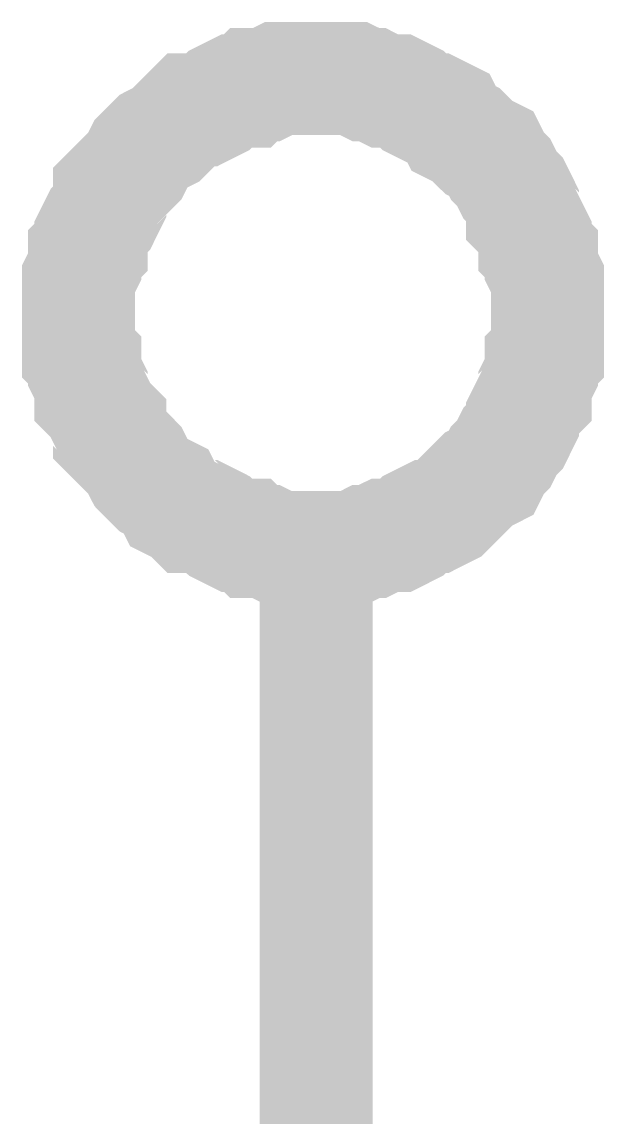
# Model space of a CAD drawing. Header units: millimetres. Extents: x -2024 to 917, y -725 to 13.
# Drawn here: x -1987.156 to -1985.615, y -156.918 to -154.02 of the extents above; entities that cross this region are included whole.
import ezdxf

# ---------------------------------------------------------------- set-up
doc = ezdxf.new("R2010")
doc.units = ezdxf.units.MM

msp = doc.modelspace()

# ---------------------------------------------------------------- linework, layer by layer
at = {"color": 7, "const_width": 0.2997}
for points in [[(-1987.006, -154.7986), (-1987.006, -154.7655), (-1987.006, -154.7324), (-1987.006, -154.6993), (-1986.9895, -154.6662), (-1986.9895, -154.633), (-1986.9729, -154.6165), (-1986.9729, -154.5834), (-1986.9564, -154.5502), (-1986.9398, -154.5337), (-1986.9233, -154.5006), (-1986.9233, -154.4674), (-1986.9067, -154.4509), (-1986.8736, -154.4178), (-1986.8571, -154.4012), (-1986.8405, -154.3681), (-1986.824, -154.3515), (-1986.8074, -154.335), (-1986.7743, -154.3184), (-1986.7577, -154.3019), (-1986.7246, -154.2687), (-1986.7081, -154.2522), (-1986.675, -154.2522), (-1986.6419, -154.2356), (-1986.6253, -154.2191), (-1986.5922, -154.2025), (-1986.5591, -154.2025), (-1986.5426, -154.1859), (-1986.5095, -154.1859), (-1986.4764, -154.1694), (-1986.4433, -154.1694), (-1986.4102, -154.1694), (-1986.3771, -154.1694)], [(-1986.3771, -154.1694), (-1986.4102, -154.1694), (-1986.4433, -154.1694), (-1986.4764, -154.1694), (-1986.5095, -154.1859), (-1986.5426, -154.1859), (-1986.5591, -154.2025), (-1986.5922, -154.2025), (-1986.6253, -154.2191), (-1986.6419, -154.2356), (-1986.675, -154.2522), (-1986.7081, -154.2522), (-1986.7246, -154.2687), (-1986.7577, -154.3019), (-1986.7743, -154.3184), (-1986.8074, -154.335), (-1986.824, -154.3515), (-1986.8405, -154.3681), (-1986.8571, -154.4012), (-1986.8736, -154.4178), (-1986.9067, -154.4509), (-1986.9233, -154.4674), (-1986.9233, -154.5006), (-1986.9398, -154.5337), (-1986.9564, -154.5502), (-1986.9729, -154.5834), (-1986.9729, -154.6165), (-1986.9895, -154.633), (-1986.9895, -154.6662), (-1987.006, -154.6993), (-1987.006, -154.7324), (-1987.006, -154.7655), (-1987.006, -154.7986)], [(-1986.3771, -154.1694), (-1986.344, -154.1694), (-1986.3109, -154.1694), (-1986.2778, -154.1694), (-1986.2447, -154.1859), (-1986.2281, -154.1859), (-1986.195, -154.2025), (-1986.1619, -154.2025), (-1986.1288, -154.2191), (-1986.1123, -154.2356), (-1986.0792, -154.2522), (-1986.0626, -154.2522), (-1986.0295, -154.2687), (-1986.0129, -154.3019), (-1985.9798, -154.3184), (-1985.9633, -154.335), (-1985.9467, -154.3515), (-1985.9136, -154.3681), (-1985.8971, -154.4012), (-1985.8805, -154.4178), (-1985.864, -154.4509), (-1985.8474, -154.4674), (-1985.8309, -154.5006), (-1985.8309, -154.5337), (-1985.8143, -154.5502), (-1985.7978, -154.5834), (-1985.7978, -154.6165), (-1985.7812, -154.633), (-1985.7812, -154.6662), (-1985.7647, -154.6993), (-1985.7647, -154.7324), (-1985.7647, -154.7655), (-1985.7647, -154.7986)], [(-1985.7647, -154.7986), (-1985.7647, -154.7655), (-1985.7647, -154.7324), (-1985.7647, -154.6993), (-1985.7812, -154.6662), (-1985.7812, -154.633), (-1985.7978, -154.6165), (-1985.7978, -154.5834), (-1985.8143, -154.5502), (-1985.8309, -154.5337), (-1985.8309, -154.5006), (-1985.8474, -154.4674), (-1985.864, -154.4509), (-1985.8805, -154.4178), (-1985.8971, -154.4012), (-1985.9136, -154.3681), (-1985.9467, -154.3515), (-1985.9633, -154.335), (-1985.9798, -154.3184), (-1986.0129, -154.3019), (-1986.0295, -154.2687), (-1986.0626, -154.2522), (-1986.0792, -154.2522), (-1986.1123, -154.2356), (-1986.1288, -154.2191), (-1986.1619, -154.2025), (-1986.195, -154.2025), (-1986.2281, -154.1859), (-1986.2447, -154.1859), (-1986.2778, -154.1694), (-1986.3109, -154.1694), (-1986.344, -154.1694), (-1986.3771, -154.1694)], [(-1986.3771, -155.4113), (-1986.4102, -155.4113), (-1986.4433, -155.4113), (-1986.4764, -155.4113), (-1986.5095, -155.3947), (-1986.5426, -155.3947), (-1986.5591, -155.3782), (-1986.5922, -155.3782), (-1986.6253, -155.3616), (-1986.6419, -155.3451), (-1986.675, -155.3285), (-1986.7081, -155.3285), (-1986.7246, -155.3119), (-1986.7577, -155.2954), (-1986.7743, -155.2623), (-1986.8074, -155.2457), (-1986.824, -155.2292), (-1986.8405, -155.2126), (-1986.8571, -155.1795), (-1986.8736, -155.1629), (-1986.9067, -155.1298), (-1986.9233, -155.1132), (-1986.9233, -155.0801), (-1986.9398, -155.0636), (-1986.9564, -155.0304), (-1986.9729, -155.0139), (-1986.9729, -154.9808), (-1986.9895, -154.9477), (-1986.9895, -154.9145), (-1987.006, -154.898), (-1987.006, -154.8649), (-1987.006, -154.8317), (-1987.006, -154.7986)], [(-1987.006, -154.7986), (-1987.006, -154.7986)], [(-1987.006, -154.7986), (-1987.006, -154.8317), (-1987.006, -154.8649), (-1987.006, -154.898), (-1986.9895, -154.9145), (-1986.9895, -154.9477), (-1986.9729, -154.9808), (-1986.9729, -155.0139), (-1986.9564, -155.0304), (-1986.9398, -155.0636), (-1986.9233, -155.0801), (-1986.9233, -155.1132), (-1986.9067, -155.1298), (-1986.8736, -155.1629), (-1986.8571, -155.1795), (-1986.8405, -155.2126), (-1986.824, -155.2292), (-1986.8074, -155.2457), (-1986.7743, -155.2623), (-1986.7577, -155.2954), (-1986.7246, -155.3119), (-1986.7081, -155.3285), (-1986.675, -155.3285), (-1986.6419, -155.3451), (-1986.6253, -155.3616), (-1986.5922, -155.3782), (-1986.5591, -155.3782), (-1986.5426, -155.3947), (-1986.5095, -155.3947), (-1986.4764, -155.4113), (-1986.4433, -155.4113), (-1986.4102, -155.4113), (-1986.3771, -155.4113)], [(-1985.7647, -154.7986), (-1985.7647, -154.8317), (-1985.7647, -154.8649), (-1985.7647, -154.898), (-1985.7812, -154.9145), (-1985.7812, -154.9477), (-1985.7978, -154.9808), (-1985.7978, -155.0139), (-1985.8143, -155.0304), (-1985.8309, -155.0636), (-1985.8309, -155.0801), (-1985.8474, -155.1132), (-1985.864, -155.1298), (-1985.8805, -155.1629), (-1985.8971, -155.1795), (-1985.9136, -155.2126), (-1985.9467, -155.2292), (-1985.9633, -155.2457), (-1985.9798, -155.2623), (-1986.0129, -155.2954), (-1986.0295, -155.3119), (-1986.0626, -155.3285), (-1986.0792, -155.3285), (-1986.1123, -155.3451), (-1986.1288, -155.3616), (-1986.1619, -155.3782), (-1986.195, -155.3782), (-1986.2281, -155.3947), (-1986.2447, -155.3947), (-1986.2778, -155.4113), (-1986.3109, -155.4113), (-1986.344, -155.4113), (-1986.3771, -155.4113)], [(-1986.3771, -155.4113), (-1986.344, -155.4113), (-1986.3109, -155.4113), (-1986.2778, -155.4113), (-1986.2447, -155.3947), (-1986.2281, -155.3947), (-1986.195, -155.3782), (-1986.1619, -155.3782), (-1986.1288, -155.3616), (-1986.1123, -155.3451), (-1986.0792, -155.3285), (-1986.0626, -155.3285), (-1986.0295, -155.3119), (-1986.0129, -155.2954), (-1985.9798, -155.2623), (-1985.9633, -155.2457), (-1985.9467, -155.2292), (-1985.9136, -155.2126), (-1985.8971, -155.1795), (-1985.8805, -155.1629), (-1985.864, -155.1298), (-1985.8474, -155.1132), (-1985.8309, -155.0801), (-1985.8309, -155.0636), (-1985.8143, -155.0304), (-1985.7978, -155.0139), (-1985.7978, -154.9808), (-1985.7812, -154.9477), (-1985.7812, -154.9145), (-1985.7647, -154.898), (-1985.7647, -154.8649), (-1985.7647, -154.8317), (-1985.7647, -154.7986)], [(-1985.7647, -154.7986), (-1985.7647, -154.7986), (-1985.7647, -154.7986), (-1985.7647, -154.7986), (-1985.7647, -154.7986), (-1985.7647, -154.7986), (-1985.7647, -154.7986), (-1985.7647, -154.7986), (-1985.7647, -154.7986), (-1985.7647, -154.7986), (-1985.7647, -154.7986), (-1985.7647, -154.7986), (-1985.7647, -154.7986), (-1985.7647, -154.7986), (-1985.7647, -154.7986), (-1985.7647, -154.7986), (-1985.7647, -154.7986), (-1985.7647, -154.7986), (-1985.7647, -154.7986), (-1985.7647, -154.7986), (-1985.7647, -154.7986), (-1985.7647, -154.7986), (-1985.7647, -154.7986), (-1985.7647, -154.7986), (-1985.7647, -154.7986), (-1985.7647, -154.7986), (-1985.7647, -154.7986), (-1985.7647, -154.7986), (-1985.7647, -154.7986), (-1985.7647, -154.7986), (-1985.7647, -154.7986), (-1985.7647, -154.7986), (-1985.7647, -154.7986)], [(-1985.7647, -154.7986), (-1985.7647, -154.7986)], [(-1986.3771, -155.4113), (-1986.3771, -156.6698)], [(-1986.3771, -159.1702), (-1986.3771, -156.6698)]]:
    msp.add_lwpolyline(points, dxfattribs=at)

doc.saveas('drawing.dxf')
